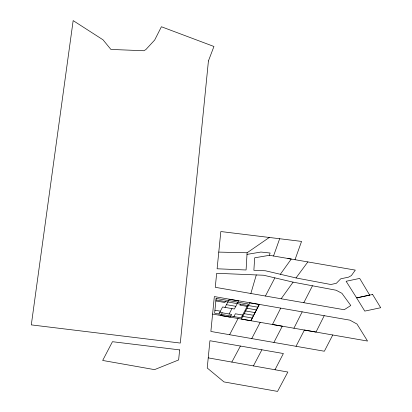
<?xml version="1.0" encoding="UTF-8"?>
<svg xmlns="http://www.w3.org/2000/svg" width="412" height="412" viewBox="0 0 412 412"><rect width="100%" height="100%" fill="white"/><g stroke="black" fill="none" stroke-linecap="round" stroke-linejoin="round"><path stroke-width="0.62" d="M295.007 259.699L301.563 241.411L220.827 231.539L217.114 268.789L246.077 269.984L247.097 252.772L269.299 237.467M269.484 255.301L355.309 270.107L351.379 275.587L348.557 277.152L340.739 278.806L336.357 283.286L330.877 284.517L296.017 277.951L265.441 270.777L253.88 270.303L254.652 257.809L269.484 255.301L270.076 253.025L260.935 252.041L247.046 254.389M250.862 293.493L256.285 274.933M273.532 255.996L279.66 238.733M324.223 315.69L316.009 332.067L212.597 314.068M280.727 308.125L272.456 324.491L282.292 326.201L273.898 342.444L210.867 331.454L214.338 296.578L349.927 320.16L357.008 324.059L367.54 341.048L304.411 330.048L296.032 346.296L273.898 342.444M293.926 328.23L302.171 311.853M250.985 320.752L259.287 304.396M303.819 302.707L312.466 285.784M274.989 369.755L283.384 353.532L209.924 340.734L207.231 368.014L223.984 381.919L277.559 391.4L287.854 372.036L208.23 357.873M332.747 334.987L324.352 351.235L296.032 346.296M265.426 296.027L274.866 277.863L293.097 282.143L336.151 290.244L341.919 293.303L350.787 305.513L344.2 309.731L215.265 287.303L216.666 273.3L263.644 275.237L274.866 277.863M251.758 338.582L260.173 322.354M218.921 313.985L222.588 306.961L234.402 309.015L238.636 300.904L229.268 299.272L225.034 307.383M225.405 301.558L224.906 302.516L215.862 300.945M222.212 312.79L220.801 315.494L230.169 317.127L231.58 314.423L219.766 312.368M229.134 313.996L231.956 308.588M233.908 316.596L235.376 313.779L242.622 315.036M240.392 304.164L239.892 305.127L247.138 306.384M229.613 334.724L238.064 318.502M253.406 365.918L261.903 349.783M231.838 362.076L240.417 346.054M280.34 274.274L291.258 259.05L287.823 258.463M281.159 298.762L293.097 282.143M296.017 277.951L307.846 261.919M218.777 252.098L247.097 252.772M215.965 299.915L247.638 305.426M248.462 305.56L257.83 307.192M226.446 304.679L235.813 306.312M247.051 308.264L256.418 309.896M245.64 310.967L255.007 312.6M244.228 313.671L253.596 315.304M214.94 310.221L220.389 311.173M242.817 316.375L252.185 318.007M179.632 349.891L178.633 359.954L154.536 369.631L102.67 360.454L112.466 341.702L179.632 349.891M208.421 60.961L180.307 343.062L31.302 324.888L73.161 20.6L103.005 39.794L110.89 49.425L143.855 50.743L145.833 49.6L154.701 39.995L161.411 26.744L213.936 46.479L208.421 60.961M216.115 298.406L214.637 313.244L241.154 317.853L248.374 304.02L216.115 298.406M249.873 302.856L241.406 319.079L250.774 320.711L259.241 304.489L249.873 302.856M369.672 295.105L356.643 297.907L346.121 281.278L359.686 278.409L369.672 295.105M372.608 294.467L356.643 297.907L364.769 311.106L380.698 307.723L372.608 294.467"/></g></svg>
